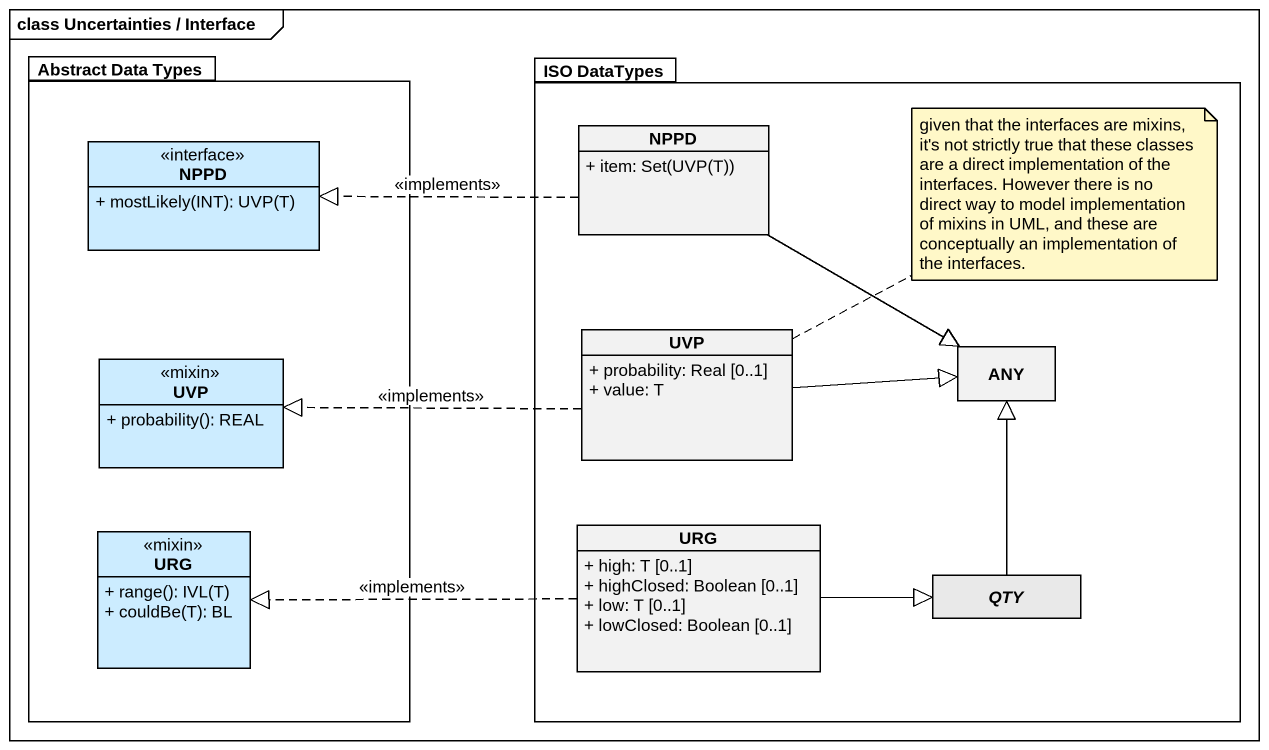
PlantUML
@startuml
mainframe class Uncertainties / Interface
hide circle
hide empty members
skinparam classAttributeIconSize 0
package "Abstract Data Types" as Abstract_Data_Types #FFFFFF {
  class NPPD <<interface>> #CCECFF {
    + mostLikely(INT): UVP(T)
  }
  class "UVP" as UVP_2 <<mixin>> #CCECFF {
    + probability(): REAL
  }
  class URG <<mixin>> #CCECFF {
    + range(): IVL(T)
    + couldBe(T): BL
  }
}
package "ISO DataTypes" as ISO_DataTypes #FFFFFF {
  class "NPPD" as NPPD_2 {
    {field} + item: Set(UVP(T))
  }
  class UVP {
    + probability: Real [0..1]
    + value: T
  }
  class ANY
  class "URG" as URG_2 {
    + high: T [0..1]
    + highClosed: Boolean [0..1]
    + low: T [0..1]
    + lowClosed: Boolean [0..1]
  }
  abstract class QTY #E9E9E9
}
NPPD_2 .left.|> NPPD : <<implements>>
NPPD_2 -right-|> ANY
UVP -right-|> ANY
UVP .left.|> UVP_2 : <<implements>>
URG_2 .left.|> URG : <<implements>>
URG_2 -right-|> QTY
QTY -up-|> ANY
note right of UVP : given that the interfaces are mixins, it's not strictly true that these classes are a direct implementation of the interfaces. However there is no direct way to model implementation of mixins in UML, and these are conceptually an implementation of the interfaces.
@enduml
